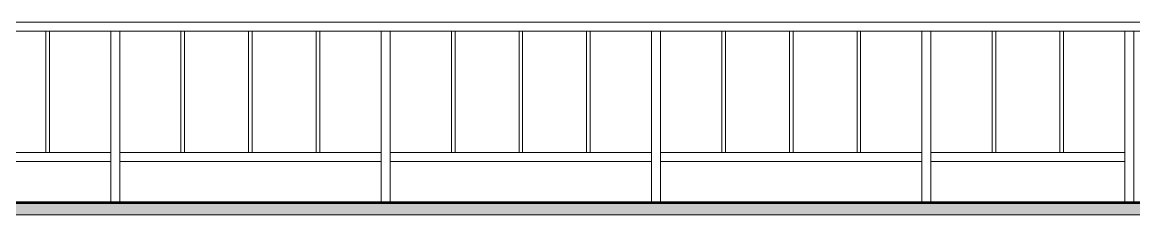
# Model space of a CAD drawing. Header units: millimetres. Extents: x -515342 to 330399, y -224905 to 507333.
# Drawn here: x 127798 to 132731, y 101846 to 102702 of the extents above; entities that cross this region are included whole.
import ezdxf

# ---------------------------------------------------------------- set-up
doc = ezdxf.new("R2010")
doc.units = ezdxf.units.MM
doc.layers.add('Витраж', color=7, linetype='Continuous', lineweight=0)
doc.layers.add('Крыша', color=7, linetype='Continuous', lineweight=0)

# ---------------------------------------------------------------- blocks, each defined once
blk = doc.blocks.new('Прямоугольный импост - АР_Импост_40х40 _поручень ограждения на кровле_-V133-О_АР_П_Разрез 1-1')
at = {"layer": 'Витраж'}
for p, q in [((48760, 14671), (48460, 14671)), ((48760, 14631), (48460, 14631))]:
    blk.add_line(p, q, dxfattribs=at)
blk = doc.blocks.new('Прямоугольный импост - АР_Импост_40х40 _стойка ограждения на кровле_-V136-О_АР_П_Разрез 1-1')
at = {"layer": 'Витраж'}
for p, q in [((48140, 14631), (48180, 14631)), ((48140, 14631), (48140, 14071)), ((48180, 14631), (48180, 14071))]:
    blk.add_line(p, q, dxfattribs=at)
blk = doc.blocks.new('Прямоугольный импост - АР_Импост_16х16 _вертикальное заполнение ограждений_-V135-О_АР_П_Разрез 1-1')
at = {"layer": 'Витраж'}
for p, q in [((48752, 14631), (48752, 14091)), ((48768, 14631), (48768, 14091))]:
    blk.add_line(p, q, dxfattribs=at)
blk = doc.blocks.new('Прямоугольный импост - АР_Импост_40х40 _поручень ограждения на кровле_-10058582-О_АР_П_Разрез 1-1')
at = {"layer": 'Витраж'}
for p, q in [((1060, 14091), (760, 14091)), ((1060, 14051), (760, 14051))]:
    blk.add_line(p, q, dxfattribs=at)
blk = doc.blocks.new('Прямоугольный импост - АР_Импост_40х40 _поручень ограждения на кровле_-10058583-О_АР_П_Разрез 1-1')
at = {"layer": 'Витраж'}
for p, q in [((1640, 14091), (1360, 14091)), ((1640, 14091), (1640, 14051)), ((1640, 14051), (1360, 14051))]:
    blk.add_line(p, q, dxfattribs=at)
blk = doc.blocks.new('Прямоугольный импост - АР_Импост_40х40 _поручень ограждения на кровле_-10058581-О_АР_П_Разрез 1-1')
at = {"layer": 'Витраж'}
for p, q in [((480, 14051), (480, 14091)), ((760, 14091), (480, 14091)), ((760, 14051), (480, 14051))]:
    blk.add_line(p, q, dxfattribs=at)
blk = doc.blocks.new('Прямоугольный импост - АР_Импост_40х40 _стойка ограждения на кровле_-V143-О_АР_П_Разрез 1-1')
at = {"layer": 'Витраж'}
for p, q in [((40040, 14071), (40040, 13871.9)), ((40080, 14071), (40080, 13872.2))]:
    blk.add_line(p, q, dxfattribs=at)
blk = doc.blocks.new('Прямоугольный импост - АР_Импост_40х40 _стойка ограждения на кровле_-10058723-О_АР_П_Разрез 1-1')
at = {"layer": 'Витраж'}
for p, q in [((7640, 14071), (7640, 13871.9)), ((7680, 14071), (7680, 13871.9))]:
    blk.add_line(p, q, dxfattribs=at)
blk = doc.blocks.new('Прямоугольный импост - АР_Импост_40х40 _стойка ограждения на кровле_-V141-О_АР_П_Разрез 1-1')
at = {"layer": 'Витраж'}
for p, q in [((8840, 14071), (8840, 13872.2)), ((8880, 14071), (8880, 13872.2))]:
    blk.add_line(p, q, dxfattribs=at)

msp = doc.modelspace()

# ---------------------------------------------------------------- hatches: boundary and pattern name
at = {"layer": 'Крыша'}
h = msp.add_hatch(dxfattribs=at)
h.set_pattern_fill('FP_19', color=256, style=0, pattern_type=2)
h.set_pattern_definition([(45, (136801.12, 95610.5), (-114.04925, 114.04925), []), (45, (136915.17, 95610.5), (-114.04925, 114.04925), [201.613, -40.323, 3.353, -36.97])])
h.paths.add_polyline_path([(94424.1018, 101846.0924), (113248.7296, 101846.0924), (113248.7296, 101896.0924), (88455.5296, 101896.0924), (88455.5296, 101846.0924), (92766.5691, 101846.0924)])
h.paths.add_polyline_path([(113592.3296, 101846.0924), (137018.7296, 101846.0924), (137018.7296, 101896.0924), (113592.3296, 101896.0924)])
h.paths.add_polyline_path([(145807.6153, 101846.0924), (164428.7296, 101846.0924), (164428.7296, 101896.0924), (143817.3296, 101896.0924), (143817.3296, 101846.0924), (144150.0826, 101846.0924)])
h.paths.add_polyline_path([(169013.073, 101846.0924), (189585.5296, 101846.0924), (189585.5296, 101896.0924), (164772.3296, 101896.0924), (164772.3296, 101846.0924), (167355.5403, 101846.0924)])
h = msp.add_hatch(color=256, dxfattribs=at)
h.paths.add_polyline_path([(92766.5691, 101899.0924), (113240.5296, 101899.0924), (113240.5296, 101903.2924), (88475.5296, 101903.2924), (88475.5296, 101899.0924), (91109.0364, 101899.0924)])
h.paths.add_polyline_path([(113600.5296, 101899.0924), (137010.5296, 101899.0924), (137010.5296, 101903.2924), (113600.5296, 101903.2924)])
h.paths.add_polyline_path([(143825.5296, 101899.0924), (164420.5296, 101899.0924), (164420.5296, 101903.2924), (143825.5296, 101903.2924)])
h.paths.add_polyline_path([(170670.6057, 101899.0924), (189455.5296, 101899.0924), (189455.5296, 101903.2924), (164780.5296, 101903.2924), (164780.5296, 101899.0924), (169013.073, 101899.0924)])
h.paths.add_polyline_path([(189585.5296, 101899.0924), (189585.5296, 101903.2924), (189475.5296, 101903.2924), (189475.5296, 101899.0924), (189525.0401, 101899.0924)])
h = msp.add_hatch(color=256, dxfattribs=at)
h.paths.add_polyline_path([(88622.7373, 101896.0924), (113240.5296, 101896.0924), (113240.5296, 101899.0924), (88475.5296, 101899.0924), (88475.5296, 101896.0924)])
h.paths.add_polyline_path([(113600.5296, 101896.0924), (137010.5296, 101896.0924), (137010.5296, 101899.0924), (113600.5296, 101899.0924)])
h.paths.add_polyline_path([(143825.5296, 101896.0924), (164420.5296, 101896.0924), (164420.5296, 101899.0924), (143825.5296, 101899.0924)])
h.paths.add_polyline_path([(167355.5403, 101896.0924), (189455.5296, 101896.0924), (189455.5296, 101899.0924), (164780.5296, 101899.0924), (164780.5296, 101896.0924), (165698.0076, 101896.0924)])
h.paths.add_polyline_path([(189475.5296, 101896.0924), (189585.5296, 101896.0924), (189585.5296, 101899.0924), (189475.5296, 101899.0924)])

# ---------------------------------------------------------------- linework, layer by layer
for p, q in [((137010.5296, 101903.2924), (113600.5296, 101903.2924)), ((113600.5296, 101899.0924), (137010.5296, 101899.0924)), ((113600.5296, 101896.0924), (137010.5296, 101896.0924)), ((128190.5296, 101903.5929), (128133.0137, 101903.5929)), ((129183.3516, 101903.5929), (128214.1313, 101903.5929)), ((131983.3516, 101903.5929), (130933.0137, 101903.5929)), ((113592.3296, 101846.0924), (137018.7296, 101846.0924))]:
    msp.add_line(p, q, dxfattribs=at)

# ---------------------------------------------------------------- block references
at = {"layer": 'Витраж'}
for name, p in [('Прямоугольный импост - АР_Импост_40х40 _поручень ограждения на кровле_-V133-О_АР_П_Разрез 1-1', (79150.5296, 88031.3929)), ('Прямоугольный импост - АР_Импост_40х40 _поручень ограждения на кровле_-V133-О_АР_П_Разрез 1-1', (79450.5296, 88031.3929)), ('Прямоугольный импост - АР_Импост_40х40 _поручень ограждения на кровле_-V133-О_АР_П_Разрез 1-1', (79750.5296, 88031.3929)), ('Прямоугольный импост - АР_Импост_40х40 _поручень ограждения на кровле_-V133-О_АР_П_Разрез 1-1', (80050.5296, 88031.3929)), ('Прямоугольный импост - АР_Импост_40х40 _поручень ограждения на кровле_-V133-О_АР_П_Разрез 1-1', (80350.5296, 88031.3929)), ('Прямоугольный импост - АР_Импост_40х40 _поручень ограждения на кровле_-V133-О_АР_П_Разрез 1-1', (80650.5296, 88031.3929)), ('Прямоугольный импост - АР_Импост_40х40 _поручень ограждения на кровле_-V133-О_АР_П_Разрез 1-1', (80950.5296, 88031.3929)), ('Прямоугольный импост - АР_Импост_40х40 _поручень ограждения на кровле_-V133-О_АР_П_Разрез 1-1', (81250.5296, 88031.3929)), ('Прямоугольный импост - АР_Импост_40х40 _поручень ограждения на кровле_-V133-О_АР_П_Разрез 1-1', (81550.5296, 88031.3929)), ('Прямоугольный импост - АР_Импост_40х40 _поручень ограждения на кровле_-V133-О_АР_П_Разрез 1-1', (81850.5296, 88031.3929)), ('Прямоугольный импост - АР_Импост_40х40 _поручень ограждения на кровле_-V133-О_АР_П_Разрез 1-1', (82150.5296, 88031.3929)), ('Прямоугольный импост - АР_Импост_40х40 _поручень ограждения на кровле_-V133-О_АР_П_Разрез 1-1', (82450.5296, 88031.3929)), ('Прямоугольный импост - АР_Импост_40х40 _поручень ограждения на кровле_-V133-О_АР_П_Разрез 1-1', (82750.5296, 88031.3929)), ('Прямоугольный импост - АР_Импост_40х40 _поручень ограждения на кровле_-V133-О_АР_П_Разрез 1-1', (83050.5296, 88031.3929)), ('Прямоугольный импост - АР_Импост_40х40 _поручень ограждения на кровле_-V133-О_АР_П_Разрез 1-1', (83350.5296, 88031.3929)), ('Прямоугольный импост - АР_Импост_40х40 _поручень ограждения на кровле_-V133-О_АР_П_Разрез 1-1', (83650.5296, 88031.3929)), ('Прямоугольный импост - АР_Импост_40х40 _поручень ограждения на кровле_-V133-О_АР_П_Разрез 1-1', (83950.5296, 88031.3929)), ('Прямоугольный импост - АР_Импост_40х40 _поручень ограждения на кровле_-V133-О_АР_П_Разрез 1-1', (84250.5296, 88031.3929)), ('Прямоугольный импост - АР_Импост_16х16 _вертикальное заполнение ограждений_-V135-О_АР_П_Разрез 1-1', (79150.5296, 88031.3929)), ('Прямоугольный импост - АР_Импост_40х40 _стойка ограждения на кровле_-V136-О_АР_П_Разрез 1-1', (80050.5296, 88031.3929)), ('Прямоугольный импост - АР_Импост_16х16 _вертикальное заполнение ограждений_-V135-О_АР_П_Разрез 1-1', (79750.5296, 88031.3929)), ('Прямоугольный импост - АР_Импост_16х16 _вертикальное заполнение ограждений_-V135-О_АР_П_Разрез 1-1', (80050.5296, 88031.3929)), ('Прямоугольный импост - АР_Импост_16х16 _вертикальное заполнение ограждений_-V135-О_АР_П_Разрез 1-1', (80350.5296, 88031.3929)), ('Прямоугольный импост - АР_Импост_40х40 _стойка ограждения на кровле_-V136-О_АР_П_Разрез 1-1', (81250.5296, 88031.3929)), ('Прямоугольный импост - АР_Импост_16х16 _вертикальное заполнение ограждений_-V135-О_АР_П_Разрез 1-1', (80950.5296, 88031.3929)), ('Прямоугольный импост - АР_Импост_16х16 _вертикальное заполнение ограждений_-V135-О_АР_П_Разрез 1-1', (81250.5296, 88031.3929)), ('Прямоугольный импост - АР_Импост_16х16 _вертикальное заполнение ограждений_-V135-О_АР_П_Разрез 1-1', (81550.5296, 88031.3929)), ('Прямоугольный импост - АР_Импост_40х40 _стойка ограждения на кровле_-V136-О_АР_П_Разрез 1-1', (82450.5296, 88031.3929)), ('Прямоугольный импост - АР_Импост_16х16 _вертикальное заполнение ограждений_-V135-О_АР_П_Разрез 1-1', (82150.5296, 88031.3929)), ('Прямоугольный импост - АР_Импост_16х16 _вертикальное заполнение ограждений_-V135-О_АР_П_Разрез 1-1', (82450.5296, 88031.3929)), ('Прямоугольный импост - АР_Импост_16х16 _вертикальное заполнение ограждений_-V135-О_АР_П_Разрез 1-1', (82750.5296, 88031.3929)), ('Прямоугольный импост - АР_Импост_40х40 _стойка ограждения на кровле_-V136-О_АР_П_Разрез 1-1', (83650.5296, 88031.3929)), ('Прямоугольный импост - АР_Импост_16х16 _вертикальное заполнение ограждений_-V135-О_АР_П_Разрез 1-1', (83350.5296, 88031.3929)), ('Прямоугольный импост - АР_Импост_16х16 _вертикальное заполнение ограждений_-V135-О_АР_П_Разрез 1-1', (83650.5296, 88031.3929)), ('Прямоугольный импост - АР_Импост_40х40 _стойка ограждения на кровле_-V136-О_АР_П_Разрез 1-1', (84550.5296, 88031.3929)), ('Прямоугольный импост - АР_Импост_40х40 _поручень ограждения на кровле_-10058582-О_АР_П_Разрез 1-1', (126850.5296, 88031.3929)), ('Прямоугольный импост - АР_Импост_40х40 _поручень ограждения на кровле_-10058583-О_АР_П_Разрез 1-1', (126550.5296, 88031.3929)), ('Прямоугольный импост - АР_Импост_40х40 _поручень ограждения на кровле_-10058581-О_АР_П_Разрез 1-1', (127750.5296, 88031.3929)), ('Прямоугольный импост - АР_Импост_40х40 _поручень ограждения на кровле_-10058582-О_АР_П_Разрез 1-1', (127750.5296, 88031.3929)), ('Прямоугольный импост - АР_Импост_40х40 _поручень ограждения на кровле_-10058582-О_АР_П_Разрез 1-1', (128050.5296, 88031.3929)), ('Прямоугольный импост - АР_Импост_40х40 _поручень ограждения на кровле_-10058583-О_АР_П_Разрез 1-1', (127750.5296, 88031.3929)), ('Прямоугольный импост - АР_Импост_40х40 _поручень ограждения на кровле_-10058581-О_АР_П_Разрез 1-1', (128950.5296, 88031.3929)), ('Прямоугольный импост - АР_Импост_40х40 _поручень ограждения на кровле_-10058582-О_АР_П_Разрез 1-1', (128950.5296, 88031.3929)), ('Прямоугольный импост - АР_Импост_40х40 _поручень ограждения на кровле_-10058582-О_АР_П_Разрез 1-1', (129250.5296, 88031.3929)), ('Прямоугольный импост - АР_Импост_40х40 _поручень ограждения на кровле_-10058583-О_АР_П_Разрез 1-1', (128950.5296, 88031.3929)), ('Прямоугольный импост - АР_Импост_40х40 _поручень ограждения на кровле_-10058581-О_АР_П_Разрез 1-1', (130150.5296, 88031.3929)), ('Прямоугольный импост - АР_Импост_40х40 _поручень ограждения на кровле_-10058582-О_АР_П_Разрез 1-1', (130150.5296, 88031.3929)), ('Прямоугольный импост - АР_Импост_40х40 _поручень ограждения на кровле_-10058582-О_АР_П_Разрез 1-1', (130450.5296, 88031.3929)), ('Прямоугольный импост - АР_Импост_40х40 _поручень ограждения на кровле_-10058583-О_АР_П_Разрез 1-1', (130150.5296, 88031.3929)), ('Прямоугольный импост - АР_Импост_40х40 _поручень ограждения на кровле_-10058581-О_АР_П_Разрез 1-1', (131350.5296, 88031.3929)), ('Прямоугольный импост - АР_Импост_40х40 _поручень ограждения на кровле_-10058582-О_АР_П_Разрез 1-1', (131350.5296, 88031.3929)), ('Прямоугольный импост - АР_Импост_40х40 _поручень ограждения на кровле_-10058583-О_АР_П_Разрез 1-1', (131050.5296, 88031.3929)), ('Прямоугольный импост - АР_Импост_40х40 _стойка ограждения на кровле_-V143-О_АР_П_Разрез 1-1', (88150.5296, 88031.3929)), ('Прямоугольный импост - АР_Импост_40х40 _стойка ограждения на кровле_-10058723-О_АР_П_Разрез 1-1', (121750.5296, 88031.3929)), ('Прямоугольный импост - АР_Импост_40х40 _стойка ограждения на кровле_-10058723-О_АР_П_Разрез 1-1', (122950.5296, 88031.3929)), ('Прямоугольный импост - АР_Импост_40х40 _стойка ограждения на кровле_-V141-О_АР_П_Разрез 1-1', (122950.5296, 88031.3929)), ('Прямоугольный импост - АР_Импост_40х40 _стойка ограждения на кровле_-10058723-О_АР_П_Разрез 1-1', (125050.5296, 88031.3929))]:
    msp.add_blockref(name, p, dxfattribs=at)

doc.saveas('drawing.dxf')
